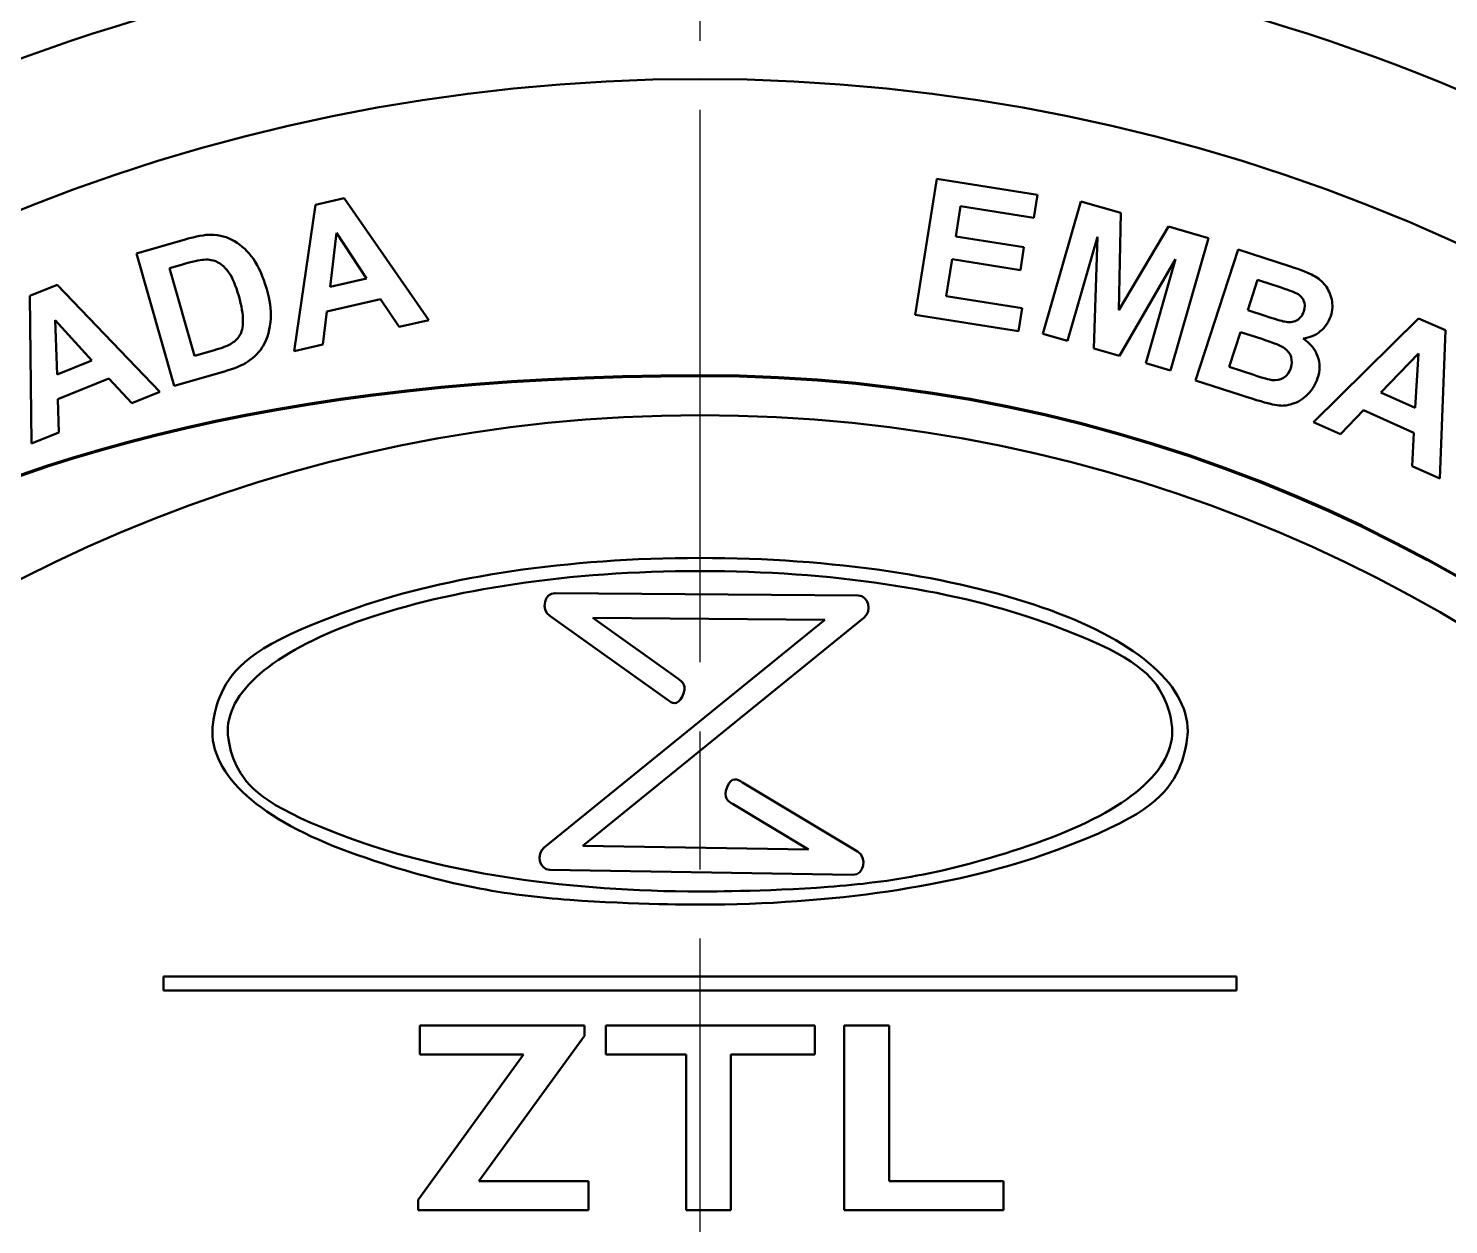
# Model space of a CAD drawing. Extents: x 0 to 822, y 0 to 581.
# Drawn here: x 656.7 to 718.4, y 409 to 460.9 of the extents above; entities that cross this region are included whole.
import ezdxf

# ---------------------------------------------------------------- set-up
doc = ezdxf.new("R2010")
doc.units = 0
doc.header["$LTSCALE"] = 2
doc.linetypes.add('AM_ISO08W050', pattern=[18, 12, -1.5, 3, -1.5])
doc.layers.add('AM_0', color=7, linetype='CONTINUOUS', lineweight=50)
doc.layers.add('AM_7', color=4, linetype='AM_ISO08W050', lineweight=25)

msp = doc.modelspace()

# ---------------------------------------------------------------- linework, layer by layer
at = {"layer": 'AM_0'}
for radius in [85.3, 79.175]:
    msp.add_circle((685.884, 379.557), radius, dxfattribs=at)
msp.add_ellipse((685.884, 379.557), major_axis=(-64.566, 0), ratio=0.999987, start_param=1.570796326844421, end_param=7.853981634024008, dxfattribs=at)
at = {"layer": 'AM_0', "color": 7}
for points in [[(695.225, 448.487), (695.225, 448.487), (696.161, 454.395), (696.161, 454.395)], [(696.161, 454.395), (696.161, 454.395), (700.54, 453.701), (700.54, 453.701)], [(700.54, 453.701), (700.54, 453.701), (700.382, 452.701), (700.382, 452.701)], [(700.766, 447.667), (700.766, 447.667), (702.414, 453.417), (702.414, 453.417)], [(702.414, 453.417), (702.414, 453.417), (704.152, 452.918), (704.152, 452.918)], [(697.195, 453.206), (697.195, 453.206), (696.987, 451.897), (696.987, 451.897)], [(700.382, 452.701), (700.382, 452.701), (697.195, 453.206), (697.195, 453.206)], [(704.152, 452.918), (704.152, 452.918), (704.07, 448.697), (704.07, 448.697)], [(704.07, 448.697), (704.07, 448.697), (706.225, 452.324), (706.225, 452.324)], [(706.225, 452.324), (706.225, 452.324), (707.967, 451.824), (707.967, 451.824)], [(661.407, 451.156), (661.407, 451.156), (663.529, 451.765), (663.529, 451.765)], [(663.529, 451.765), (664.007, 451.902), (664.382, 451.97), (664.654, 451.969)], [(664.654, 451.969), (665.02, 451.966), (665.36, 451.872), (665.672, 451.687)], [(665.672, 451.687), (665.986, 451.503), (666.258, 451.245), (666.489, 450.914)], [(696.987, 451.897), (696.987, 451.897), (699.953, 451.427), (699.953, 451.427)], [(703.141, 451.884), (703.141, 451.884), (701.843, 447.358), (701.843, 447.358)], [(702.981, 447.032), (702.981, 447.032), (703.141, 451.884), (703.141, 451.884)], [(707.967, 451.824), (707.967, 451.824), (706.318, 446.075), (706.318, 446.075)], [(663.056, 445.407), (663.056, 445.407), (661.407, 451.156), (661.407, 451.156)], [(664.337, 450.884), (664.164, 450.875), (663.842, 450.801), (663.368, 450.665)], [(664.952, 450.768), (664.772, 450.861), (664.567, 450.899), (664.337, 450.884)], [(666.489, 450.914), (666.719, 450.582), (666.912, 450.147), (667.067, 449.608)], [(696.83, 450.902), (696.83, 450.902), (696.575, 449.294), (696.575, 449.294)], [(699.795, 450.432), (699.795, 450.432), (696.83, 450.902), (696.83, 450.902)], [(699.953, 451.427), (699.953, 451.427), (699.795, 450.432), (699.795, 450.432)], [(706.539, 450.91), (706.539, 450.91), (704.099, 446.712), (704.099, 446.712)], [(705.241, 446.384), (705.241, 446.384), (706.539, 450.91), (706.539, 450.91)], [(707.404, 445.636), (707.404, 445.636), (709.252, 451.325), (709.252, 451.325)], [(709.252, 451.325), (709.252, 451.325), (711.526, 450.586), (711.526, 450.586)], [(663.368, 450.665), (663.368, 450.665), (662.847, 450.516), (662.847, 450.516)], [(662.847, 450.516), (662.847, 450.516), (663.939, 446.709), (663.939, 446.709)], [(665.441, 450.305), (665.294, 450.521), (665.131, 450.675), (664.952, 450.768)], [(665.852, 449.316), (665.725, 449.761), (665.587, 450.089), (665.441, 450.305)], [(711.526, 450.586), (711.977, 450.439), (712.307, 450.312), (712.516, 450.201)], [(712.516, 450.201), (712.725, 450.093), (712.897, 449.95), (713.033, 449.774)], [(656.778, 449.319), (656.778, 449.319), (657.962, 449.797), (657.962, 449.797)], [(657.962, 449.797), (657.962, 449.797), (662.424, 445.149), (662.424, 445.149)], [(667.067, 449.608), (667.202, 449.135), (667.26, 448.71), (667.241, 448.334)], [(710.094, 450.004), (710.094, 450.004), (709.667, 448.689), (709.667, 448.689)], [(710.754, 449.79), (710.754, 449.79), (710.094, 450.004), (710.094, 450.004)], [(711.729, 449.451), (711.619, 449.501), (711.294, 449.614), (710.754, 449.79)], [(713.033, 449.774), (713.169, 449.598), (713.262, 449.394), (713.314, 449.157)], [(656.859, 442.901), (656.859, 442.901), (656.778, 449.319), (656.778, 449.319)], [(666.037, 448.229), (666.041, 448.508), (665.98, 448.872), (665.852, 449.316)], [(696.575, 449.294), (696.575, 449.294), (699.875, 448.772), (699.875, 448.772)], [(712.097, 449.112), (712.035, 449.254), (711.912, 449.367), (711.729, 449.451)], [(712.102, 448.636), (712.16, 448.812), (712.158, 448.97), (712.097, 449.112)], [(713.314, 449.157), (713.367, 448.922), (713.353, 448.681), (713.273, 448.436)], [(699.717, 447.776), (699.717, 447.776), (695.225, 448.487), (695.225, 448.487)], [(699.875, 448.772), (699.875, 448.772), (699.717, 447.776), (699.717, 447.776)], [(709.667, 448.689), (709.667, 448.689), (710.419, 448.445), (710.419, 448.445)], [(710.419, 448.445), (710.867, 448.299), (711.147, 448.216), (711.26, 448.193)], [(711.789, 448.245), (711.939, 448.322), (712.042, 448.452), (712.102, 448.636)], [(713.273, 448.436), (713.186, 448.169), (713.035, 447.948), (712.82, 447.772)], [(659.475, 446.51), (659.475, 446.51), (657.88, 448.259), (657.88, 448.259)], [(657.88, 448.259), (657.88, 448.259), (657.962, 445.898), (657.962, 445.898)], [(665.892, 447.586), (665.984, 447.734), (666.031, 447.949), (666.037, 448.229)], [(667.241, 448.334), (667.217, 447.875), (667.11, 447.478), (666.916, 447.143)], [(709.359, 447.742), (709.359, 447.742), (708.865, 446.222), (708.865, 446.222)], [(710.287, 447.441), (710.287, 447.441), (709.359, 447.742), (709.359, 447.742)], [(711.26, 448.193), (711.464, 448.152), (711.64, 448.169), (711.789, 448.245)], [(712.82, 447.772), (712.603, 447.596), (712.355, 447.492), (712.073, 447.461)], [(712.523, 443.82), (712.523, 443.82), (717.083, 448.336), (717.083, 448.336)], [(717.083, 448.336), (717.083, 448.336), (718.25, 447.817), (718.25, 447.817)], [(718.25, 447.817), (718.25, 447.817), (718.006, 441.379), (718.006, 441.379)], [(664.805, 446.957), (665.129, 447.05), (665.358, 447.135), (665.492, 447.214)], [(665.492, 447.214), (665.666, 447.314), (665.8, 447.438), (665.892, 447.586)], [(666.916, 447.143), (666.772, 446.888), (666.544, 446.658), (666.233, 446.45)], [(701.843, 447.358), (701.843, 447.358), (700.766, 447.667), (700.766, 447.667)], [(711.279, 447.029), (711.14, 447.134), (710.808, 447.271), (710.287, 447.441)], [(712.073, 447.461), (712.386, 447.248), (712.598, 446.989), (712.704, 446.686)], [(657.962, 445.898), (657.962, 445.898), (659.475, 446.51), (659.475, 446.51)], [(663.939, 446.709), (663.939, 446.709), (664.805, 446.957), (664.805, 446.957)], [(704.099, 446.712), (704.099, 446.712), (702.981, 447.032), (702.981, 447.032)], [(711.553, 446.652), (711.508, 446.798), (711.417, 446.924), (711.279, 447.029)], [(711.536, 446.177), (711.592, 446.348), (711.596, 446.506), (711.553, 446.652)], [(712.704, 446.686), (712.812, 446.382), (712.812, 446.065), (712.705, 445.737)], [(717.086, 446.808), (717.086, 446.808), (715.445, 445.109), (715.445, 445.109)], [(716.936, 444.445), (716.936, 444.445), (717.086, 446.808), (717.086, 446.808)], [(665.239, 446.033), (665.239, 446.033), (663.056, 445.407), (663.056, 445.407)], [(666.233, 446.45), (666, 446.295), (665.669, 446.156), (665.239, 446.033)], [(706.318, 446.075), (706.318, 446.075), (705.241, 446.384), (705.241, 446.384)], [(708.865, 446.222), (708.865, 446.222), (709.928, 445.877), (709.928, 445.877)], [(711.217, 445.746), (711.364, 445.832), (711.471, 445.976), (711.536, 446.177)], [(660.212, 445.721), (660.212, 445.721), (657.995, 444.826), (657.995, 444.826)], [(661.205, 444.657), (661.205, 444.657), (660.212, 445.721), (660.212, 445.721)], [(709.34, 445.007), (709.34, 445.007), (707.404, 445.636), (707.404, 445.636)], [(709.928, 445.877), (710.342, 445.742), (710.608, 445.667), (710.727, 445.655)], [(710.727, 445.655), (710.908, 445.63), (711.072, 445.661), (711.217, 445.746)], [(712.705, 445.737), (712.621, 445.479), (712.48, 445.246), (712.28, 445.041)], [(657.995, 444.826), (657.995, 444.826), (658.047, 443.381), (658.047, 443.381)], [(662.424, 445.149), (662.424, 445.149), (661.205, 444.657), (661.205, 444.657)], [(710.738, 444.596), (710.541, 444.638), (710.075, 444.775), (709.34, 445.007)], [(715.445, 445.109), (715.445, 445.109), (716.936, 444.445), (716.936, 444.445)], [(714.696, 444.34), (714.696, 444.34), (713.693, 443.299), (713.693, 443.299)], [(716.88, 443.368), (716.88, 443.368), (714.696, 444.34), (714.696, 444.34)], [(713.693, 443.299), (713.693, 443.299), (712.523, 443.82), (712.523, 443.82)], [(658.047, 443.381), (658.047, 443.381), (656.859, 442.901), (656.859, 442.901)], [(716.805, 441.914), (716.805, 441.914), (716.88, 443.368), (716.88, 443.368)], [(718.006, 441.379), (718.006, 441.379), (716.805, 441.914), (716.805, 441.914)], [(671.032, 435.779), (674.846, 437.104), (680.101, 437.926), (685.884, 437.926)], [(685.884, 437.926), (691.668, 437.926), (696.923, 437.104), (700.737, 435.779)], [(685.884, 437.357), (680.188, 437.357), (675.021, 436.551), (671.283, 435.251)], [(700.486, 435.251), (696.748, 436.551), (691.581, 437.357), (685.884, 437.357)], [(679.362, 435.409), (678.966, 435.69), (679.127, 436.406), (679.593, 436.403)], [(679.593, 436.403), (679.593, 436.403), (692.752, 436.297), (692.752, 436.297)], [(692.752, 436.297), (693.203, 436.294), (693.37, 435.618), (693.003, 435.32)], [(684.457, 431.772), (684.457, 431.772), (679.362, 435.409), (679.362, 435.409)], [(679.117, 425.349), (679.117, 425.349), (691.308, 435.239), (691.308, 435.239)], [(693.003, 435.32), (693.003, 435.32), (680.798, 425.418), (680.798, 425.418)], [(691.308, 435.239), (691.308, 435.239), (681.232, 435.32), (681.232, 435.32)], [(681.232, 435.32), (681.232, 435.32), (684.916, 432.691), (684.916, 432.691)], [(684.916, 432.691), (685.133, 432.536), (685.35, 432.381), (685.121, 431.921)], [(685.121, 431.921), (684.892, 431.462), (684.674, 431.617), (684.457, 431.772)], [(687.065, 427.974), (687.264, 428.45), (687.493, 428.313), (687.722, 428.175)], [(687.722, 428.175), (687.722, 428.175), (692.729, 425.171), (692.729, 425.171)], [(687.323, 427.223), (687.094, 427.36), (686.865, 427.497), (687.065, 427.974)], [(690.593, 425.261), (690.593, 425.261), (687.323, 427.223), (687.323, 427.223)], [(679.364, 424.371), (678.915, 424.378), (678.751, 425.052), (679.117, 425.349)], [(680.798, 425.418), (680.798, 425.418), (690.593, 425.261), (690.593, 425.261)], [(692.729, 425.171), (693.156, 424.915), (693.005, 424.153), (692.524, 424.16)], [(692.524, 424.16), (692.524, 424.16), (679.364, 424.371), (679.364, 424.371)], [(662.581, 419.741), (662.581, 419.741), (709.188, 419.741), (709.188, 419.741)], [(662.581, 419.137), (662.581, 419.137), (662.581, 419.741), (662.581, 419.741)], [(709.188, 419.741), (709.188, 419.741), (709.188, 419.137), (709.188, 419.137)], [(709.188, 419.137), (709.188, 419.137), (662.581, 419.137), (662.581, 419.137)], [(673.719, 416.352), (673.719, 416.352), (673.719, 417.619), (673.719, 417.619)], [(673.719, 417.619), (673.719, 417.619), (680.875, 417.619), (680.875, 417.619)], [(680.875, 417.619), (680.875, 417.619), (680.875, 417.159), (680.875, 417.159)], [(681.788, 416.352), (681.788, 416.352), (681.788, 417.619), (681.788, 417.619)], [(681.788, 417.619), (681.788, 417.619), (690.875, 417.619), (690.875, 417.619)], [(690.875, 417.619), (690.875, 417.619), (690.875, 416.352), (690.875, 416.352)], [(692.149, 409.586), (692.149, 409.586), (692.149, 417.619), (692.149, 417.619)], [(692.149, 417.619), (692.149, 417.619), (694.098, 417.619), (694.098, 417.619)], [(694.098, 417.619), (694.098, 417.619), (694.098, 410.853), (694.098, 410.853)], [(680.875, 417.159), (680.875, 417.159), (676.282, 410.853), (676.282, 410.853)], [(673.643, 410.046), (673.643, 410.046), (678.221, 416.352), (678.221, 416.352)], [(678.221, 416.352), (678.221, 416.352), (673.719, 416.352), (673.719, 416.352)], [(685.28, 416.352), (685.28, 416.352), (681.788, 416.352), (681.788, 416.352)], [(685.28, 409.586), (685.28, 409.586), (685.28, 416.352), (685.28, 416.352)], [(687.228, 416.352), (687.228, 416.352), (687.228, 409.586), (687.228, 409.586)], [(690.875, 416.352), (690.875, 416.352), (687.228, 416.352), (687.228, 416.352)], [(676.282, 410.853), (676.282, 410.853), (681.039, 410.853), (681.039, 410.853)], [(681.039, 410.853), (681.039, 410.853), (681.039, 409.586), (681.039, 409.586)], [(694.098, 410.853), (694.098, 410.853), (699.06, 410.853), (699.06, 410.853)], [(699.06, 410.853), (699.06, 410.853), (699.06, 409.586), (699.06, 409.586)], [(673.643, 409.586), (673.643, 409.586), (673.643, 410.046), (673.643, 410.046)], [(681.039, 409.586), (681.039, 409.586), (673.643, 409.586), (673.643, 409.586)], [(687.228, 409.586), (687.228, 409.586), (685.28, 409.586), (685.28, 409.586)], [(699.06, 409.586), (699.06, 409.586), (692.149, 409.586), (692.149, 409.586)]]:
    msp.add_open_spline(points, degree=3, dxfattribs=at)
at = {"layer": 'AM_0'}
for points in [[(669.183, 453.263), (669.183, 453.263), (670.427, 453.55), (670.427, 453.55)], [(670.427, 453.55), (670.427, 453.55), (674.107, 448.262), (674.107, 448.262)], [(668.258, 446.912), (668.258, 446.912), (669.183, 453.263), (669.183, 453.263)], [(670.105, 452.044), (670.105, 452.044), (669.817, 449.7), (669.817, 449.7)], [(671.407, 450.067), (671.407, 450.067), (670.105, 452.044), (670.105, 452.044)], [(669.817, 449.7), (669.817, 449.7), (671.407, 450.067), (671.407, 450.067)], [(672.011, 449.173), (672.011, 449.173), (669.681, 448.635), (669.681, 448.635)], [(672.826, 447.966), (672.826, 447.966), (672.011, 449.173), (672.011, 449.173)], [(669.681, 448.635), (669.681, 448.635), (669.507, 447.2), (669.507, 447.2)], [(674.107, 448.262), (674.107, 448.262), (672.826, 447.966), (672.826, 447.966)], [(669.507, 447.2), (669.507, 447.2), (668.258, 446.912), (668.258, 446.912)]]:
    msp.add_open_spline(points, degree=3, dxfattribs=at)
at = {"layer": 'AM_0', "color": 7, "lineweight": 70}
msp.add_open_spline([(685.884, 445.84), (722.486, 445.84), (752.168, 416.158), (752.168, 379.557), (752.168, 379.557), (752.168, 342.957), (722.486, 313.275), (685.884, 313.275), (685.884, 313.275), (649.283, 313.275), (619.601, 342.957), (619.601, 379.557), (619.601, 379.557), (619.601, 416.158), (649.283, 445.84), (685.884, 445.84)], degree=3, knots=[0, 0, 0, 0, 0.25, 0.25, 0.25, 0.375, 0.5, 0.5, 0.5, 0.625, 0.75, 0.75, 0.75, 0.875, 1, 1, 1, 1], dxfattribs=at)
at = {"layer": 'AM_0', "color": 7}
for points, knots in [([(712.28, 445.041), (712.08, 444.836), (711.852, 444.693), (711.597, 444.615), (711.597, 444.615), (711.342, 444.537), (711.055, 444.531), (710.738, 444.596)], [0.6666667, 0.6666667, 0.6666667, 0.6666667, 0.7333333, 0.7333333, 0.7333333, 0.7666667, 0.8, 0.8, 0.8, 0.8]), ([(671.032, 425.012), (667.128, 426.369), (664.707, 428.273), (664.707, 430.395), (664.707, 430.395), (664.707, 432.518), (667.128, 434.421), (671.032, 435.779)], [0.625, 0.625, 0.625, 0.625, 0.75, 0.75, 0.75, 0.8125, 0.875, 0.875, 0.875, 0.875]), ([(700.737, 435.779), (704.641, 434.421), (707.062, 432.518), (707.062, 430.395), (707.062, 430.395), (707.062, 428.273), (704.641, 426.369), (700.737, 425.012)], [0.125, 0.125, 0.125, 0.125, 0.25, 0.25, 0.25, 0.3125, 0.375, 0.375, 0.375, 0.375]), ([(671.283, 435.251), (667.636, 433.984), (665.375, 432.263), (665.375, 430.395), (665.375, 430.395), (665.375, 428.527), (667.636, 426.807), (671.283, 425.539)], [0.125, 0.125, 0.125, 0.125, 0.25, 0.25, 0.25, 0.3125, 0.375, 0.375, 0.375, 0.375]), ([(700.486, 425.539), (704.133, 426.807), (706.394, 428.527), (706.394, 430.395), (706.394, 430.395), (706.394, 432.263), (704.133, 433.984), (700.486, 435.251)], [0.625, 0.625, 0.625, 0.625, 0.75, 0.75, 0.75, 0.8125, 0.875, 0.875, 0.875, 0.875]), ([(671.283, 425.539), (675.021, 424.24), (680.188, 423.434), (685.884, 423.434), (685.884, 423.434), (691.581, 423.434), (696.748, 424.24), (700.486, 425.539)], [0.375, 0.375, 0.375, 0.375, 0.5, 0.5, 0.5, 0.5625, 0.625, 0.625, 0.625, 0.625]), ([(700.737, 425.012), (696.923, 423.686), (691.668, 422.864), (685.884, 422.864), (685.884, 422.864), (680.101, 422.864), (674.846, 423.686), (671.032, 425.012)], [0.375, 0.375, 0.375, 0.375, 0.5, 0.5, 0.5, 0.5625, 0.625, 0.625, 0.625, 0.625])]:
    msp.add_open_spline(points, degree=3, knots=knots, dxfattribs=at)
at = {"layer": 'AM_7'}
msp.add_line((685.884, 289.392), (685.884, 469.722), dxfattribs=at)

doc.saveas('drawing.dxf')
